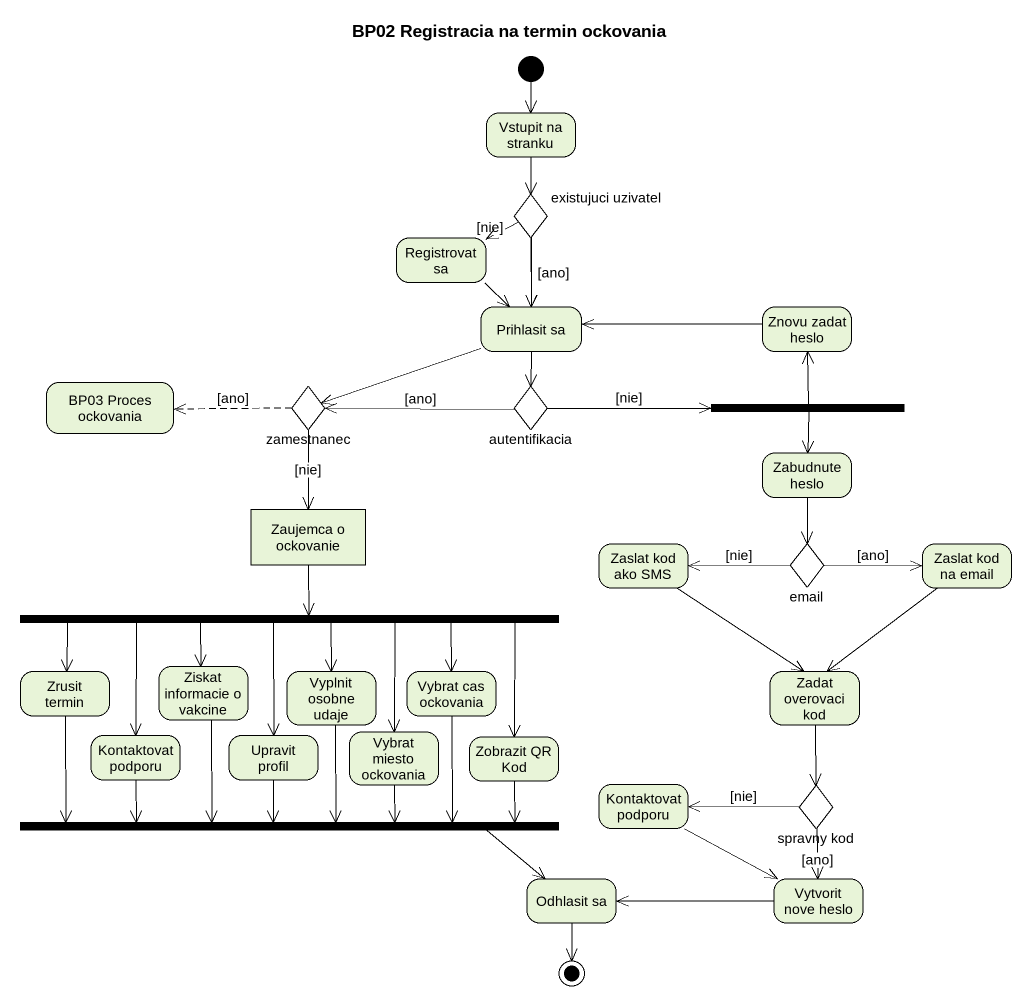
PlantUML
@startuml
title BP02 Registracia na termin ockovania
hide empty description
state "Vstupit na stranku" as Vstupit_na_stranku
state "existujuci uzivatel" as existujuci_uzivatel <<choice>>
state "Registrovat sa" as Registrovat_sa
state "Prihlasit sa" as Prihlasit_sa
state "Znovu zadat heslo" as Znovu_zadat_heslo
state "BP03 Proces ockovania" as BP03_Proces_ockovania
state zamestnanec <<choice>>
state autentifikacia <<choice>>
state fork1 <<fork>>
state "Zabudnute heslo" as Zabudnute_heslo
state "Zaujemca o ockovanie" as Zaujemca_o_ockovanie <<object>>
state "Zaslat kod ako SMS" as Zaslat_kod_ako_SMS
state email <<choice>>
state "Zaslat kod na email" as Zaslat_kod_na_email
state fork2 <<fork>>
state "Ziskat informacie o vakcine" as Ziskat_informacie_o_vakcine
state "Zrusit termin" as Zrusit_termin
state "Vyplnit osobne udaje" as Vyplnit_osobne_udaje
state "Vybrat cas ockovania" as Vybrat_cas_ockovania
state "Zadat overovaci kod" as Zadat_overovaci_kod
state "Kontaktovat podporu" as Kontaktovat_podporu
state "Upravit profil" as Upravit_profil
state "Vybrat miesto ockovania" as Vybrat_miesto_ockovania
state "Zobrazit QR Kod" as Zobrazit_QR_Kod
state fork3 <<join>>
state "Kontaktovat podporu" as Kontaktovat_podporu_2
state "spravny kod" as spravny_kod <<choice>>
state "Odhlasit sa" as Odhlasit_sa
state "Vytvorit nove heslo" as Vytvorit_nove_heslo
[*] --> Vstupit_na_stranku
[*] --> Prihlasit_sa
Vstupit_na_stranku --> existujuci_uzivatel
existujuci_uzivatel -left-> Registrovat_sa : [nie]
existujuci_uzivatel --> Prihlasit_sa : [ano]
Registrovat_sa --> Prihlasit_sa
Prihlasit_sa -left-> zamestnanec
Prihlasit_sa --> autentifikacia
Znovu_zadat_heslo -left-> Prihlasit_sa
zamestnanec -left[dashed]-> BP03_Proces_ockovania : [ano]
zamestnanec --> Zaujemca_o_ockovanie : [nie]
autentifikacia -left-> zamestnanec : [ano]
autentifikacia -right-> fork1 : [nie]
fork1 -up-> Znovu_zadat_heslo
fork1 --> Zabudnute_heslo
Zabudnute_heslo --> email
Zaujemca_o_ockovanie --> fork2
Zaslat_kod_ako_SMS --> Zadat_overovaci_kod
email -left-> Zaslat_kod_ako_SMS : [nie]
email -right-> Zaslat_kod_na_email : [ano]
Zaslat_kod_na_email --> Zadat_overovaci_kod
fork2 --> Ziskat_informacie_o_vakcine
fork2 -left-> Zrusit_termin
fork2 --> Vyplnit_osobne_udaje
fork2 -right-> Vybrat_cas_ockovania
fork2 --> Kontaktovat_podporu
fork2 --> Upravit_profil
fork2 --> Vybrat_miesto_ockovania
fork2 --> Zobrazit_QR_Kod
Ziskat_informacie_o_vakcine --> fork3
Zrusit_termin -right-> fork3
Vyplnit_osobne_udaje --> fork3
Vybrat_cas_ockovania --> fork3
Zadat_overovaci_kod --> spravny_kod
Kontaktovat_podporu -right-> fork3
Upravit_profil --> fork3
Vybrat_miesto_ockovania --> fork3
Zobrazit_QR_Kod -left-> fork3
fork3 -right-> Odhlasit_sa
Kontaktovat_podporu_2 -right-> Vytvorit_nove_heslo
spravny_kod -left-> Kontaktovat_podporu_2 : [nie]
spravny_kod --> Vytvorit_nove_heslo : [ano]
Vytvorit_nove_heslo -left-> Odhlasit_sa
Odhlasit_sa --> [*]
@enduml
